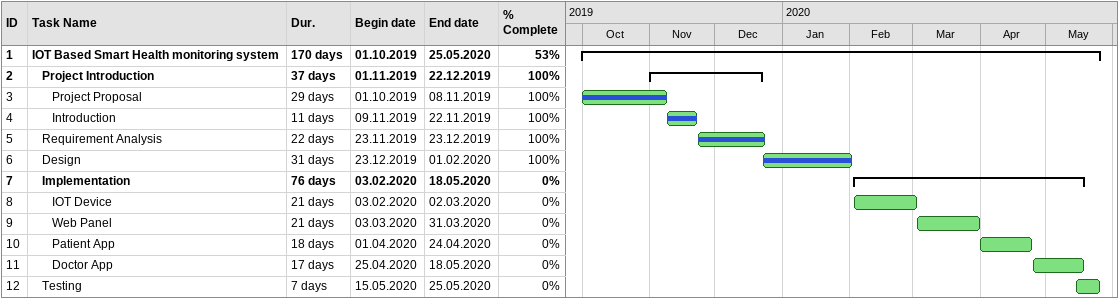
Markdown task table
| ID | Level | Task | Duration | Start | Finish | % complete |
|---|---|---|---|---|---|---|
| 1 | 1 | **IOT Based Smart Health monitoring system** | 170d | 2019-10-01 | 2020-05-25 | 53 |
| 2 | 2 | **Project Introduction** | 37d | 2019-11-01 | 2019-12-22 | 100 |
| 3 | 3 | Project Proposal | 29d | 2019-10-01 | 2019-11-08 | 100 |
| 4 | 3 | Introduction | 11d | 2019-11-09 | 2019-11-22 | 100 |
| 5 | 2 | Requirement Analysis | 22d | 2019-11-23 | 2019-12-23 | 100 |
| 6 | 2 | Design | 31d | 2019-12-23 | 2020-02-01 | 100 |
| 7 | 2 | **Implementation** | 76d | 2020-02-03 | 2020-05-18 | 0 |
| 8 | 3 | IOT Device | 21d | 2020-02-03 | 2020-03-02 | 0 |
| 9 | 3 | Web Panel | 21d | 2020-03-03 | 2020-03-31 | 0 |
| 10 | 3 | Patient App | 18d | 2020-04-01 | 2020-04-24 | 0 |
| 11 | 3 | Doctor App | 17d | 2020-04-25 | 2020-05-18 | 0 |
| 12 | 2 | Testing | 7d | 2020-05-15 | 2020-05-25 | 0 |
